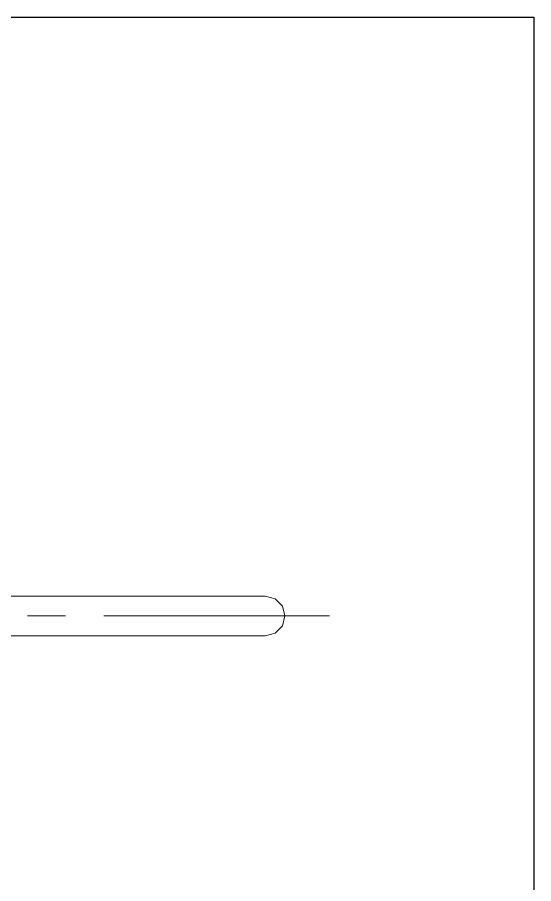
# Model space of a CAD drawing. Header units: millimetres. Extents: x 25083 to 52777, y 24772 to 45779.
# Drawn here: x 49839 to 49967.9, y 36841.2 to 37057.6 of the extents above; entities that cross this region are included whole.
import ezdxf

# ---------------------------------------------------------------- set-up
doc = ezdxf.new("R2010")
doc.units = ezdxf.units.MM
doc.layers.add('小车', color=7, linetype='Continuous')

# ---------------------------------------------------------------- blocks, each defined once
blk = doc.blocks.new('A$C1A4175F5')
at = {"layer": '小车', "color": 1, "lineweight": 0}
for points in [[(1131.224, 945.603), (1131.224, 1002.017)], [(1131.224, 926.565), (1131.224, 936.084)]]:
    blk.add_lwpolyline(points, dxfattribs=at)
at = {"layer": '小车', "color": 7, "lineweight": 0}
for points in [[(1136.124, 985.919), (1135.424, 988.439), (1133.604, 990.258), (1131.224, 990.818), (1128.704, 990.258), (1126.885, 988.439), (1126.185, 985.919)], [(1126.185, 985.919), (1126.185, 950.922)], [(1136.124, 950.922), (1136.124, 985.919)], [(1126.185, 883.869), (1126.185, 950.922)], [(1136.124, 883.869), (1136.124, 950.922)]]:
    blk.add_lwpolyline(points, dxfattribs=at)

msp = doc.modelspace()

# ---------------------------------------------------------------- linework, layer by layer
msp.add_lwpolyline([(48867.913, 35857.595), (48867.913, 37057.595), (49967.913, 37057.595), (49967.913, 35857.595)], close=True)

# ---------------------------------------------------------------- block references
at = {"layer": '小车', "ltscale": 10, "xscale": -1, "rotation": 270}
msp.add_blockref('A$C1A4175F5', (48914.945, 35776.933), dxfattribs=at)

doc.saveas('drawing.dxf')
